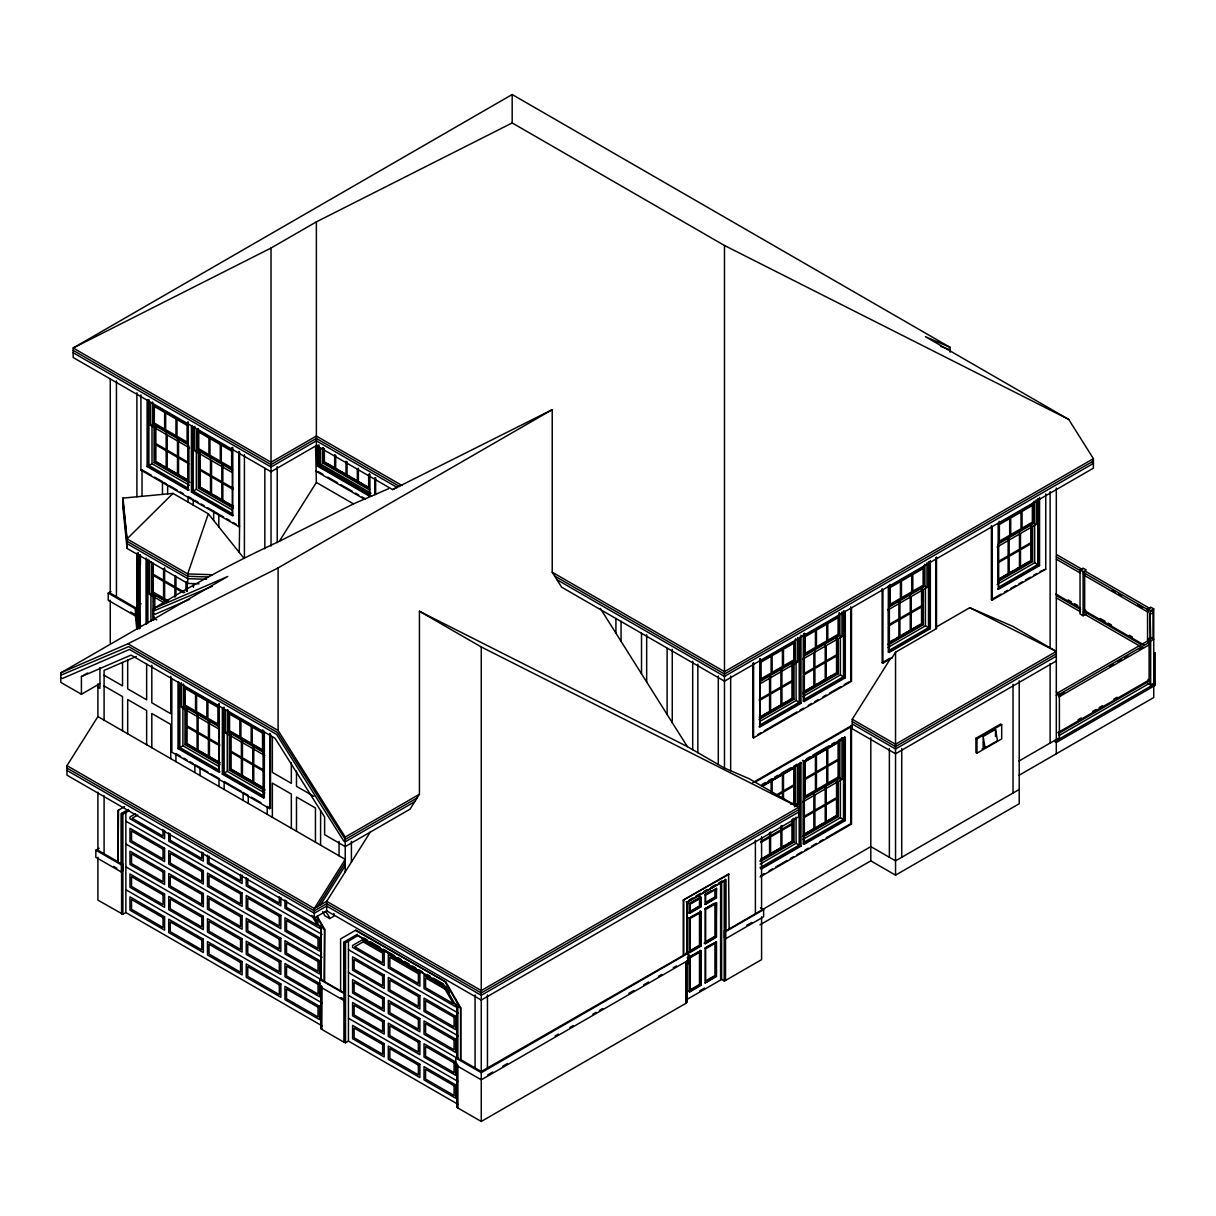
<?xml version="1.0" encoding="UTF-8"?>
<svg xmlns="http://www.w3.org/2000/svg" width="1216" height="1216" viewBox="0 0 1216 1216"><rect width="100%" height="100%" fill="white"/><g stroke="black" fill="none" stroke-linecap="round" stroke-linejoin="round"><path stroke-width="1.5" d="M187.72 583.422L127.072 548.416L122.938 507.619L122.938 498.104L172.976 493.392L208.331 513.806L187.72 573.906L187.72 583.422L199.014 583.802M99.955 683.559L81.411 694.275L81.411 676.582L131.024 655.09L274.998 738.203L324.626 816.985L324.626 834.693L345.238 846.579L410.005 809.187L419.429 794.23L419.429 611.268L687.374 746.624L724.478 768.056L749.208 778.757L798.669 807.318L798.669 816.833L481.262 1000.099L326.678 910.845L314.321 917.989L66.986 775.185L66.986 765.67L97.903 716.589L97.903 683.954M156.727 619.947L153.55 618.108L153.55 608.593C194.21 583.832 236.117 561.214 279.27 541.363L316.373 482.463L315.598 446.394M317.452 906.665L345.238 862.539M320.568 904.856L345.238 865.701M370.591 831.607L326.678 901.33L314.321 908.458L66.986 765.67M1056.309 660.957L895.538 753.768L852.264 728.779L852.264 719.264L890.127 659.133M882.147 588.681L882.147 662.735L882.922 663.191L891.906 657.993L895.538 652.217L936.502 628.566L936.502 557.05M687.162 957.904L689.183 956.81L689.396 957.965M172.976 493.392L127.072 538.886L127.072 548.416M950.167 347.396L512.179 94.529L73.173 347.989L73.173 357.504L271.031 471.747L316.373 445.573L392.631 489.592L552.231 409.655L552.231 572.219L561.64 587.176L724.478 681.188L1093.412 468.175L1093.412 458.66L1068.682 419.383L925.437 336.68L950.167 347.396L950.167 352.154M402.055 485.518L316.373 436.042L271.031 462.232L73.173 347.989L271.031 248.034L316.373 221.859L512.179 122.938L724.478 245.495L1068.682 419.383M150.465 402.618L150.465 425.342L152 424.445L152 463.722L189.529 485.382M152.517 402.01L152.517 424.156L154.067 423.259M140.919 394.911L140.919 470.106L141.694 469.665M147.106 466.549L147.881 466.093L189.103 489.896L188.328 490.337L147.106 466.549L147.106 400.277M148.914 399.638L148.914 465.5L152 463.722M154.067 425.63L154.067 462.521L155.618 461.639M196.84 429.446L196.84 449.738L198.375 448.841L198.375 428.549M191.429 425.874L191.429 492.13L192.189 491.674L233.411 515.478M193.222 427.105L193.222 491.082L196.323 489.303L232.21 510.021M198.375 451.227L198.375 488.118L199.926 487.221L211.067 493.65M196.84 449.738L231.876 469.969L232.651 469.513L197.6 449.282L197.6 429.005M317.148 465.941L317.923 465.5L370.485 495.839L369.71 496.295L317.148 465.941L317.148 445.664M318.957 464.907L320.492 464.01L371.002 493.164L369.451 494.061L318.957 464.907L318.957 444.919M322.559 447.944L322.559 462.825L324.11 461.928M136.77 628.87L135.462 616.01L108.209 600.263L108.209 593.134L110.96 591.538M109.242 600.856L110.261 600.263M140.919 470.106L238.822 526.634L239.598 526.194L239.598 452.139M151.468 561.777L151.468 593.134L166.577 600.962M81.411 694.275L60.8 682.374L60.8 672.858L227.742 576.46L153.55 608.593M371.26 496.295L372.02 495.839M279.27 541.363L353.476 503.88L388.512 488.71M392.631 489.592L397.267 486.917M81.411 676.582L87.598 673.01M60.8 672.858L127.938 643.781L278.099 567.918L552.231 409.655M183.434 684.03L183.434 706.177L184.984 705.28M178.022 682.298L178.022 748.57L178.798 748.114L220.02 771.917M179.831 683.544L179.831 747.521L182.917 745.742L218.819 766.46M184.984 707.651L184.984 744.542L186.534 743.66L189.711 745.499M183.434 706.177L218.47 726.393L219.245 725.952L184.209 705.721L184.209 685.429M225.69 710.22L225.69 732.944L227.24 732.047L227.24 771.324L264.769 792.984M227.742 709.627L227.742 731.758L229.292 730.862M124.564 806.618L117.998 810.403L117.998 862.357L122.634 864.135L122.634 871.279L121.342 872.024L95.836 857.295L95.836 850.166L99.104 848.282M128.349 809.476L121.083 813.671L121.083 864.135M129.078 810.738L122.892 814.31L122.892 914.265L97.903 900.144L97.903 857.295M135.66 813.671L129.975 816.954L129.975 818.794L164.601 838.782L164.601 830.452M137.758 814.994L132.118 818.246L163.05 836.106L163.05 829.601M950.167 349.782L940.834 346.514M222.346 707.894L222.346 774.151L223.106 773.695L264.328 797.498L264.328 731.242M224.139 707.241L224.139 773.102L227.24 771.324M229.292 733.248L229.292 770.138L230.842 769.242L261.106 786.706M227.742 731.758L262.793 751.99L263.568 751.534L228.517 731.302L228.517 711.026M117.998 862.357L118.514 810.114M95.836 850.166L121.342 864.88L122.634 864.135M222.346 774.151L263.568 797.954L264.328 797.498M171.836 678.802L171.836 752.126L269.739 808.655L270.514 808.214L270.514 734.16M122.892 914.265L125.856 912.562L322.088 1025.848M345.238 871.872L345.238 837.064L419.429 794.23M417.073 797.97L345.238 839.45L277.324 732.412L128.714 646.608L60.8 675.23M414.717 801.709L345.238 841.822L343.687 840.94L276.549 734.342L129.489 649.435L62.35 678.513L60.8 677.616M1093.412 458.66L724.478 671.658L552.231 572.219M760.806 661.094L771.111 655.15M772.13 654.558L782.435 648.599M783.469 648.006L793.774 642.063M805.114 635.512L815.419 629.569M816.453 628.976L826.758 623.018M827.792 622.425L838.098 616.482M890.127 586.431L900.433 580.488M901.466 579.88L911.772 573.937M912.806 573.344L923.111 567.386M999.37 523.366L1009.675 517.408M1010.709 516.815L1021.014 510.872M1022.048 510.279L1032.354 504.321M322.681 911.635A40.234 23.226 -60 0 1 324.626 915.602L329.779 918.582L333.898 916.195L333.898 913.414M760.441 907.82L763.633 909.659L763.633 916.803L725.754 938.661L724.478 937.916L724.478 930.772L726.013 930.772L726.013 879.609L686.858 902.226L686.858 953.39L481.262 1071.494L460.651 1059.592L460.651 1007.638L445.877 982.042L355.893 930.088L340.602 938.919L340.602 990.873L321.009 979.564L321.009 929.1L321.784 928.644L319.93 925.437M324.11 981.358L324.626 929.1L317.224 916.302M889.109 606.07L924.145 585.838L924.145 565.546M998.336 542.99L1033.387 522.774L1033.387 502.482M794.808 640.224L794.808 660.501L759.772 680.732L760.547 681.188L795.583 660.957L795.583 638.826M839.116 612.788L839.116 634.919L804.08 655.15L804.855 655.591L839.891 635.375L839.891 613.229M924.92 564.148L924.92 586.279L889.884 606.51L889.884 584.379M1034.147 501.083L1034.147 523.214L999.111 543.446L999.111 521.314M760.106 683.802L797.635 662.142L797.635 637.534M802.788 659.163L841.958 636.561L841.958 611.952M887.817 610.082L926.972 587.465L926.972 562.856M997.059 547.018L1036.214 524.4L1036.214 499.791M759.255 699.474L769.561 693.53L769.561 676.871M759.255 700.674L769.561 694.716L769.561 711.375L759.255 717.334M357.428 934.253L343.687 942.187L343.687 992.651L345.238 992.651L345.238 999.795L343.946 1000.54L319.732 986.556L319.732 979.412L321.784 979.123L321.009 979.564M763.815 714.993L767.007 713.154M770.199 711.314L786.114 702.118M789.306 700.279L792.482 698.44L794.033 699.322L794.033 662.446M803.35 692.162L817.684 683.894M820.876 682.054L832.033 675.61M889.975 642.154L893.152 640.315M896.344 638.476L899.521 636.637M902.713 634.798L918.642 625.602M997.622 580.002L1013.536 570.806M1016.728 568.966L1019.92 567.127M1023.097 565.303L1027.87 562.537M759.818 718.2L793.258 698.881L793.258 663.845M802.545 693.53L837.581 673.299L837.581 638.248M887.558 644.434L922.594 624.218L922.594 589.167M998.382 580.458L1031.837 561.138L1031.837 526.102M758.997 719.553L794.033 699.322M803.305 693.971L838.356 673.74L838.356 638.704M888.334 644.89L923.37 624.659L923.37 589.608M997.576 581.826L1032.612 561.594L1032.612 526.543M760.198 721.24L796.1 700.522L799.186 702.301L799.186 638.324M802.879 696.601L840.408 674.941L843.509 676.719L843.509 610.858M887.908 647.52L925.437 625.845L928.522 627.638L928.522 561.777M997.135 584.455L1034.664 562.78L1037.765 564.558L1037.765 498.697M799.186 702.301L760.03 724.918L760.03 659.042M843.509 676.719L804.338 699.322L804.338 633.46M928.522 627.638L889.367 650.241L889.367 586.264M1037.765 564.558L998.594 587.176L998.594 523.199M758.997 726.697L800.219 702.894L800.994 703.35L800.994 635.193M803.305 634.858L803.305 701.115L844.527 677.312L845.302 677.768L845.302 611.496M888.334 585.762L888.334 652.034L929.556 628.231L930.331 628.672L930.331 560.515M997.576 588.954L1038.798 565.166L1039.558 565.607L1039.558 497.45M800.994 703.35L759.772 727.138L759.772 658.996M803.305 701.115L804.08 701.556L845.302 677.768M888.334 652.034L889.109 652.475L930.331 628.672M1039.558 565.607L998.336 589.41L998.336 523.138M936.502 628.566L935.742 627.334L969.745 607.696L1013.034 626.438L1056.309 651.426L895.538 744.253L852.264 719.264M319.732 986.556L321.009 985.811M757.705 734.586L760.973 732.701M764.241 730.816L796.875 711.968M800.128 710.083L803.396 708.198M808.29 705.371L811.558 703.486M814.811 701.617L818.079 699.732M822.974 696.905L826.242 695.02M829.51 693.135L840.925 686.538M844.193 684.654L849.087 681.826M882.147 662.735L889.626 658.418M991.39 525.616L991.39 599.67L1001.133 594.046M1004.37 592.177L1007.623 590.292M1010.876 588.422L1015.74 585.61M1018.993 583.726L1022.246 581.856M1025.483 579.986L1030.362 577.174M1033.6 575.29L1036.853 573.42M1040.106 571.55L1045.745 569.179L1045.745 493.97M752.81 663.343L752.81 737.413L753.586 737.854L851.489 681.325L851.489 608M991.39 599.67L992.165 600.111L1045.745 569.179M319.732 979.412L343.946 993.396L345.238 992.651M1080.036 569.939L1083.122 568.146L1086.222 569.939L1083.122 571.718L1080.036 569.939L1080.036 613.958L1083.122 615.752L1086.222 613.958M340.966 997.637L345.238 999.795M1083.638 572.614L1148.071 609.809L1148.071 612.195L1083.638 574.986L1083.638 572.614L1085.706 571.429L1150.138 608.623M1083.638 574.986L1084.672 574.393L1084.672 610.69L1144.271 645.103M321.526 986.404L321.526 1029.253L321.784 986.267M752.81 782.633L850.714 726.104L851.489 726.545L851.489 824.129L760.106 876.888M755.212 782.131L851.489 726.545M762.174 784.366L765.335 782.542M768.512 780.702L771.674 778.878M774.85 777.039L778.027 775.215M781.189 773.376L790.704 767.889M793.881 766.065L797.042 764.226M806.482 758.784L809.658 756.945M812.82 755.121L828.674 745.97M831.85 744.131L835.027 742.307M838.189 740.468L842.946 737.732M761.353 785.734L800.994 762.842L800.994 846.138L761.353 869.03M761.657 785.855L799.186 764.18L799.186 845.105L760.03 867.707M843.509 738.598L804.338 761.201L804.338 842.126L843.509 819.523L843.509 738.598L841.958 737.702M762.128 786.174L795.583 766.855L795.583 803.746L794.808 803.305L794.808 766.414M804.855 798.395L804.855 761.505L839.891 741.274L839.891 778.164L804.855 798.395L804.08 797.954L839.116 777.723L839.116 740.833M762.28 786.387L771.111 781.295L771.111 792.391M1140.015 646.213L1083.638 613.67L1083.638 611.283L1085.706 610.098M355.376 930.392L445.877 982.042M321.526 1029.253L344.204 1042.34L345.496 1042.781L348.445 1041.078L458.113 1104.386M776.553 794.808L782.435 791.403L782.435 774.744L772.13 780.687L772.13 793.653M776.553 795.994L782.435 792.589L782.435 798.152M790.841 804.414L793.774 802.712L793.774 786.053L783.469 791.996L783.469 799.398M1056.309 653.813L895.538 746.624L852.264 721.635M794.382 806.831L797.635 804.946L797.635 765.183M802.788 801.967L841.958 779.35L841.958 739.602M1056.309 656.199L895.538 749.01L852.264 724.022M798.669 809.704L481.262 992.955L326.678 903.701L314.321 910.845L66.986 768.056M457.824 1007.182L457.824 1057.662L457.049 1058.102L457.049 1007.638L457.824 1007.182L455.97 1003.975M1147.554 641.942L1147.554 608.927L1150.655 607.134L1153.741 608.927L1153.741 683.24L1150.655 685.018L1147.554 683.24M798.669 812.075L481.262 995.326L326.678 906.087L314.321 913.231L66.986 770.427M460.651 1059.592L460.651 1007.638M1147.554 608.927L1150.655 610.706L1153.741 608.927M1150.093 639.494L1150.093 611.572L1153.011 610.523L1153.011 638.674M1151.552 613.746L1153.011 612.91M760.73 841.426L769.561 836.319L769.561 832.626M760.73 842.612L769.561 837.52L769.561 854.179L760.73 859.271M683.255 954.879L683.255 900.144L728.597 873.954L729.114 928.994L726.013 930.772M683.255 900.144L729.114 874.258M689.35 899.886L692.618 898.001M695.871 896.116L700.766 893.289M704.034 891.404L707.302 889.519M710.554 887.65L715.449 884.822M718.717 882.938L721.985 881.053M760.638 859.621L784.533 845.834M787.71 843.995L790.902 842.156M804.946 834.039L814.507 828.522M819.28 825.77L822.472 823.931M825.649 822.092L828.841 820.253M832.033 818.414L836.806 815.647L838.356 816.544L838.356 781.493M759.818 860.989L793.258 841.685L793.258 819.554M802.545 836.319L837.581 816.103L837.581 781.052M760.593 861.43L794.033 842.126L794.033 818.155M803.305 836.775L838.356 816.544M706.253 893.699L711.117 890.887M975.931 738.294L1000.662 724.022L1001.695 724.614L1001.695 738.902L976.965 753.175L975.931 752.582L975.931 738.294L976.965 738.902L1001.695 724.614M688.666 903.26L689.7 903.853L701.024 897.317L701.024 906.832L689.7 913.368L688.666 912.775L699.99 906.239L701.024 906.832M704.642 894.626L716.482 888.379L716.482 897.91L705.143 904.446L715.966 897.606L716.482 888.379M760.198 864.044L796.1 843.311L799.186 845.105M802.879 839.405L840.408 817.73L843.509 819.523M1056.826 693.378L1148.071 640.695L1150.138 641.896L1150.138 644.267L1058.893 696.95L1058.893 694.564L1150.138 641.896M983.136 736.516L995.509 729.372L997.47 740.711L985.112 747.855L983.136 747.232L983.136 736.516L985.112 747.855M1056.309 695.461L1059.394 693.682L1059.394 737.702L1019.023 761.018M1150.655 640.999L1153.741 639.206L1150.655 637.427L1147.554 639.206L1150.655 640.999L1150.655 685.018M1059.486 695.415L1064.38 692.588M1109.995 666.246L1113.263 664.377M1118.142 661.55L1121.41 659.665M1124.663 657.78L1127.916 655.91M1139.331 649.314L1142.584 647.444M760.578 868.574L800.219 845.698L800.994 846.138M803.305 843.919L844.527 820.116L845.302 820.557L845.302 737.261L804.08 761.064L804.08 844.36L803.305 843.919L803.305 760.608M804.08 844.36L845.302 820.557M705.736 902.926L715.449 897.317L716.482 897.91M760.973 875.49L764.241 873.605M769.135 870.778L772.388 868.908M775.656 867.023L787.086 860.426M790.339 858.542L793.607 856.657M796.875 854.772L801.77 851.945M805.022 850.06L808.29 848.175M811.558 846.29L816.453 843.463M819.721 841.578L822.974 839.694M826.242 837.809L850.714 823.688L851.489 824.129M690.794 916.91L701.024 911.59L701.024 946.094L689.7 952.645L688.666 952.052M714.354 903.306L704.642 908.914L716.482 902.667L716.482 937.171L705.143 943.722L715.966 936.882L716.482 902.667M982.118 749.01L985.203 747.232M688.666 917.533L689.7 918.141L701.024 911.59M686.858 953.39L686.082 952.949L688.15 953.238L688.15 960.382L481.262 1079.823L455.757 1065.094L455.757 1057.95L457.824 1057.662M455.757 1065.094L457.049 1064.35M1078.014 719.826L1081.267 717.942M1092.667 711.36L1095.935 709.475M1099.188 707.59L1102.456 705.721M1113.856 699.124L1117.109 697.254M1057.859 732.655L1149.105 679.972L1149.105 643.674L1150.138 644.267M1150.138 680.565L1058.893 733.248L1058.893 735.619L1150.138 682.936L1150.138 680.565L1148.071 679.379M690.278 951.11L699.99 945.501L701.024 946.094M704.125 943.13L715.449 936.578L716.482 937.171M455.757 1057.95L481.262 1072.679L688.15 953.238M724.478 930.772L725.754 931.517L763.633 909.659M1155.2 652.597L1155.2 685.368L1056.309 742.474L1055.275 741.866L1055.275 740.088L1056.309 740.681L1155.2 683.59M1055.275 741.866L1056.309 741.274M1066.052 735.65L1069.305 733.78M1072.542 731.895L1075.795 730.026M1129.39 699.094L1132.628 697.209M1150.488 686.903L1153.741 685.018L1153.741 697.528L1018.886 775.382M690.794 956.171L698.896 951.505M706.253 947.249L716.482 941.929L716.482 976.448L705.143 982.984L715.966 976.144L715.966 941.64M701.024 985.37L699.99 984.778L688.666 991.314L689.7 991.922L701.024 985.37L701.024 950.866L689.183 957.114M704.642 948.176L716.482 941.929M487.829 1074.838L492.754 1071.995M502.588 1066.326L507.513 1063.483M555.089 1036.002L558.372 1034.117M569.863 1027.49L573.146 1025.59M592.83 1014.22L596.114 1012.32M599.397 1010.435L602.665 1008.535M628.915 993.381L633.84 990.538M643.69 984.854L648.614 982.011M658.449 976.326L661.732 974.442M673.223 967.814L676.506 965.914M746.822 925.315L751.731 922.473M686.082 964.835L689.183 963.057M759.985 924.844L870.808 860.867L895.538 875.155L1019.206 803.746L1019.206 680.717M457.566 1107.791L457.566 1064.942L457.566 1107.791L481.262 1121.471L686.341 1003.063L686.341 962.099M1019.206 789.473L895.538 860.867L870.808 846.594L729.114 928.994M707.362 980.522L715.449 975.855L716.482 976.448M699.641 990.934L704.474 988.137M686.158 999.902L721.635 979.427L724.219 980.902L725.511 980.461L761.581 959.637L761.581 916.803M686.082 961.947L686.082 1002.926L687.116 1002.334L687.116 960.838M212.374 586.279L153.55 610.979M189.696 599.275L155.101 614.247L153.55 613.35M136.298 656.458L104.09 670.411L104.09 720.161M138.244 553.037L138.244 603.85L141.147 603.759M137.058 553.128L137.058 604.246L138.153 604.2L140.25 624.811M212.207 574.727L187.72 573.906L127.072 538.886L122.938 498.104M208.438 576.977L187.72 576.278L127.072 541.272L122.938 500.475M206.553 579.302L187.72 578.664L127.072 543.643L122.938 502.862M969.745 607.696L1056.309 651.426M419.429 611.268L481.262 646.973L798.669 807.318L481.262 990.569L326.678 901.33L326.678 910.845M1092.637 460.59L1093.412 461.031L724.478 674.044L554.587 575.958M1091.862 462.521L1093.412 463.418L724.478 676.415L556.943 579.698M1032.612 522.318L1034.147 523.214M1034.664 523.518L1036.214 524.4M1056.841 554.754L1082.605 569.635M1056.385 556.882L1080.553 570.821M1112.062 590.201L1115.285 592.07M1118.507 593.925L1121.714 595.794M1137.826 605.082L1142.66 607.878M1056.385 559.254L1080.553 573.207M1150.093 613.958L1150.655 639.677M1031.062 560.698L1032.612 561.594M1068.119 599.944L1071.342 601.798M1074.564 603.668L1077.786 605.522M1100.206 618.473L1105.04 621.254M1108.262 623.124L1111.47 624.978M1129.193 635.208L1132.415 637.062M1055.807 594.031L1079.975 607.985M1056.385 595.551L1080.553 609.505M1083.638 611.283L1141.626 644.769M1056.385 597.938L1080.553 611.876M923.37 585.382L924.92 586.279M925.437 586.583L926.972 587.465M1056.309 691.889L1059.394 693.682M921.819 623.762L923.37 624.659M891.13 657.552L891.906 657.993M838.356 634.478L839.891 635.375M841.958 636.561L840.408 635.664L840.408 674.941M836.806 672.858L838.356 673.74M851.489 681.325L850.714 680.884L850.714 606.83M794.033 660.06L795.583 660.957M399.699 486.537L316.373 438.429L271.031 464.603L73.173 350.375M397.343 487.555L316.373 440.815L271.031 466.99L73.173 352.746M327.302 463.782L336.893 469.315M340.1 471.17L349.691 476.702M352.883 478.542L356.09 480.396M359.282 482.235L362.49 484.09M365.682 485.929L368.874 487.783M369.71 489.151L323.334 462.384L323.334 447.503M322.559 462.825L368.934 489.592L368.934 474.726M317.999 471.504L322.894 474.316M327.788 477.143L337.562 482.782M340.814 484.667L352.214 491.249M355.482 493.134L358.735 495.018M361.988 496.903L365.256 498.773L364.481 499.229L315.598 471.002M838.356 777.267L839.891 778.164M841.958 779.35L840.408 778.468L840.408 817.73M802.788 760.319L804.855 761.505M316.373 482.463L353.476 503.88M800.994 762.842L800.219 762.402L800.219 845.698M154.326 405.262L164.631 411.206M165.665 411.798L175.97 417.757M176.989 418.35L187.294 424.293M198.634 430.844L208.939 436.787M209.973 437.38L220.278 443.338M221.312 443.931L231.618 449.874M188.328 443.931L153.292 423.7L153.292 403.408M152.517 424.156L187.553 444.372L187.553 422.241M150.465 425.342L189.62 447.944M232.302 472.583L194.773 450.923L194.773 426.314M796.1 804.05L797.635 804.946M233.153 488.254L222.847 482.311L222.847 465.652M233.153 489.455L222.847 483.497L222.847 500.156L233.153 506.114M157.198 462.551L160.39 464.39M163.567 466.23L179.497 475.426M182.689 477.265L185.866 479.104M214.259 495.49L217.436 497.329M220.628 499.168L223.82 501.007M226.997 502.846L233.366 506.525M189.878 482.311L154.842 462.08L154.842 427.029M232.59 506.981L199.15 487.662L199.15 452.626M154.067 462.521L189.103 482.752M198.375 488.118L233.411 508.334M148.914 465.5L188.07 488.118L188.07 422.241M193.222 491.082L232.393 513.699L232.393 447.838M191.429 492.13L232.651 515.918L232.651 447.382M794.033 842.126L792.482 841.229L792.482 819.098M151.468 475.304L142.044 469.862L142.044 496.31M154.614 477.128L162.488 481.658L162.488 494.38M163.765 482.402L166.349 483.892M169.206 485.549L177.065 490.094M180.211 491.902L183.358 493.711M191.93 498.666L188.07 496.447L188.07 502.117M194.803 500.323L197.95 502.132M201.081 503.956L204.227 505.765M207.374 507.589L218.819 514.186L218.819 526.908M220.385 515.098L223.531 516.906M226.678 518.73L229.824 520.539M232.97 522.363L236.117 524.172M239.598 526.194L239.263 552.429M184.771 592.435L175.94 587.343L175.94 576.232M183.312 592.77L175.94 588.529L175.94 595.931M701.024 897.317L699.99 896.709L699.99 906.239M169.024 601.19L164.616 598.637L164.616 581.978L174.922 587.936L174.922 597.193M151.468 593.134L167.398 602.33M686.082 901.77L686.858 902.226M164.099 602.802L149.401 594.32L149.401 560.257M138.943 628.718L136.891 608.502L110.261 593.134L110.261 379.286M108.209 593.134L135.462 608.866L137.514 629.082M130.629 612.028L135.326 614.734M701.024 950.866L699.99 950.258L699.99 984.778M127.938 643.781L278.099 730.482L345.238 837.064M185.242 687.283L195.548 693.226M196.582 693.819L206.887 699.778M207.906 700.37L218.211 706.314M229.55 712.865L239.856 718.808M240.89 719.416L251.195 725.359M252.229 725.952L262.534 731.91M218.91 729.022L181.382 707.362L181.382 682.754M225.69 732.944L264.845 755.562M104.09 675.23L122.527 685.885L122.527 662.416M313.865 796.343L296.491 786.311L296.491 771.111M219.762 744.694L209.456 738.75L209.456 722.091M219.762 745.879L209.456 739.936L209.456 756.595L219.762 762.538M104.09 685.946L122.527 696.586L122.527 730.801M97.903 687.131L99.955 688.317L99.955 667.63M192.903 747.338L196.08 749.178M200.868 751.929L219.974 762.964M219.199 763.405L185.759 744.101L185.759 709.05M265.103 789.914L230.067 769.682L230.067 734.646M184.984 744.542L220.02 764.773M229.292 770.138L264.328 790.354M179.831 747.521L218.986 770.138L218.986 704.262M224.139 773.102L263.31 795.72L263.31 731.728M178.022 748.57L219.245 772.358L219.245 703.821M180.652 756.322L175.91 753.586L175.91 761.626M183.814 758.146L186.975 759.985M190.137 761.809L193.298 763.633M196.156 765.29L207.921 772.069M211.082 773.893L218.986 778.468L218.986 786.494M241.528 791.479L224.139 781.432L224.139 789.473M251.423 797.179L260.893 802.651M268.326 806.938L270.514 808.214M97.903 716.589L345.238 859.378L314.321 908.458L314.321 917.989M363.903 937.992L367.141 939.862M370.378 941.731L380.091 947.34M383.329 949.21L394.668 955.746M397.906 957.615L401.143 959.485M404.381 961.354L409.23 964.166M412.467 966.036L415.705 967.89M418.942 969.76L422.18 971.63M427.044 974.442L430.282 976.311M433.519 978.181L443.232 983.79M356.653 934.694L444.083 985.173L457.049 1007.638M444.418 985.659L357.854 935.682L345.496 942.826L345.496 1042.781M445.679 987.726L424.019 975.232L424.019 988.562L455.635 1006.802L455.635 1004.963M125.856 821.165L322.088 934.466M348.445 949.681L458.113 1013.004M125.856 844.01L322.088 957.311M348.445 972.526L458.113 1035.85M118.514 862.053L97.903 850.166L97.903 792.194M125.856 866.856L320.446 979.214M340.602 990.873L343.687 992.651M348.445 995.372L460.134 1059.896M113.696 866.415L116.858 868.239M125.856 889.717L322.088 1003.002M348.445 1018.233L458.113 1081.541M321.784 1029.101L320.75 1028.508L320.75 987.012M457.824 1107.639L456.79 1107.046L456.79 1063.666M208.331 513.806L243.686 557.962M600.354 608.456L687.374 746.624M445.36 982.33L460.134 1007.942M445.77 986.328L449.479 992.742M316.707 916.606L324.11 929.404M316.221 919.022L318.075 922.23M313.606 916.256L321.009 929.1M311.828 915.481L317.452 925.239L286.52 907.379L286.52 900.874M138.244 603.85L140.539 626.529M137.058 604.246L139.536 628.596L139.536 554.77M136.891 615.63L137.454 621.148M1150.655 610.706L1150.655 611.891M1083.122 571.718L1083.122 615.752M1056.309 488.072L1056.309 739.495M1056.309 740.681L1056.309 753.768M1050.122 491.629L1050.122 648.569M1050.122 663.678L1050.122 743.067M1038.798 498.894L1038.798 565.166M1034.664 525.388L1034.664 562.78M1030.803 526.042L1030.803 542.701L1020.498 548.644L1020.498 533.839M1019.464 532.578L1019.464 549.252L1009.158 555.195L1009.158 538.536M1013.034 684.289L1013.034 793.045M1008.125 539.129L1008.125 555.788L997.819 561.746L997.819 545.072M995.509 729.372L995.509 736.516M992.165 526.786L992.165 600.111M976.965 738.902L976.965 753.175M935.742 557.627L935.742 627.334M929.556 561.974L929.556 628.231M925.437 588.453L925.437 625.845M921.561 589.106L921.561 605.766L911.255 611.724L911.255 596.904M910.237 595.658L910.237 612.317L899.931 618.26L899.931 601.601M901.725 748.539L901.725 857.295M898.898 602.194L898.898 618.853L888.592 624.811L888.592 608.152M895.538 652.217L895.538 875.155M889.367 748.539L889.367 857.295M889.109 586.218L889.109 652.475M882.922 589.851L882.922 663.191M870.808 737.838L870.808 860.867M850.714 726.104L850.714 823.688M844.527 611.055L844.527 677.312M844.527 736.82L844.527 820.116M836.547 638.187L836.547 654.846L826.242 660.805L826.242 646M836.547 780.991L836.547 797.65L826.242 803.609L826.242 786.934M825.208 644.738L825.208 661.398L814.902 667.341L814.902 650.682M825.208 787.542L825.208 804.202L814.902 810.145L814.902 795.34M813.869 653.129L813.869 667.949L803.563 673.892L803.563 657.233M813.869 794.078L813.869 810.738L803.563 816.696L803.563 800.037M804.855 633.46L804.855 655.591M804.08 633.399L804.08 701.556M800.219 636.637L800.219 702.894M796.1 661.246L796.1 700.522M796.1 817.137L796.1 843.311M792.482 665.243L792.482 698.44M792.239 663.784L792.239 680.443L781.934 686.386L781.934 669.727M792.239 819.538L792.239 823.232L781.934 829.19L781.934 825.482M780.9 670.32L780.9 686.979L770.594 692.938L770.594 676.278M780.9 826.074L780.9 829.783L770.594 835.726L770.594 832.033M761.581 836.73L761.581 909.659M760.547 659.042L760.547 681.188M755.394 840.302L755.394 913.231M753.586 662.644L753.586 737.854M730.664 676.096L730.664 770.731M725.754 931.517L725.754 938.661M725.511 937.627L725.511 980.461M725.253 879.168L725.253 930.331M725.253 937.475L725.253 980.309M724.478 245.495L724.478 768.056M724.219 980.902L724.219 880.946L687.116 902.363L687.116 953.283M721.635 881.342L721.635 979.427M720.602 882.634L720.602 978.819M718.291 676.005L718.291 764.484M705.143 894.93L705.143 904.446M705.143 909.203L705.143 943.722M705.143 948.48L705.143 982.984M700.507 911.286L700.507 945.805L689.183 952.341L689.183 917.837M700.507 950.562L700.507 985.066L689.183 991.618L689.183 954.727M699.99 910.997L699.99 945.501M697.847 664.21L697.847 752.674M692.694 661.23L692.694 749.71M689.7 903.853L689.7 913.368M689.7 918.141L689.7 952.645M689.7 959.226L689.7 991.922M683.772 900.433L683.772 955.168M672.266 649.405L672.266 722.638M667.113 648.386L667.113 714.446M646.669 634.722L646.669 681.994M641.516 633.232L641.516 673.816M621.072 621.27L621.072 641.364M615.919 618.442L615.919 633.186M512.179 94.529L512.179 122.938M487.449 994.992L487.449 1067.922M481.262 646.973L481.262 1071.494M481.262 1072.679L481.262 1121.471M475.076 994.992L475.076 1067.922M456.79 1007.091L456.79 1058.011M375.638 477.782L375.638 494.289M374.862 477.706L374.862 494.73M369.71 474.164L369.71 496.295M369.451 474.073L369.451 494.061M368.676 474.27L368.676 487.373L358.37 481.414L358.37 468.327M357.337 469.604L357.337 480.822L347.031 474.878L347.031 461.776M351.409 841.396L351.409 862.053M348.445 941.123L348.445 1041.078M345.998 461.183L345.998 474.27L335.692 468.327L335.692 455.24M344.462 941.746L344.462 992.21M344.462 999.354L344.462 1042.188M344.204 999.506L344.204 1042.34M343.946 993.396L343.946 1000.54M339.051 841.411L339.051 855.806M334.674 454.647L334.674 467.734L324.368 461.776L324.368 448.689M324.626 929.1L324.626 981.054M320.75 928.553L320.75 979.473M320.492 447.67L320.492 464.01M320.598 810.95L320.598 845.166M319.595 926.425L319.595 928.264L284.97 908.276L284.97 899.946M317.923 445.208L317.923 465.5M316.373 221.859L316.373 445.573M315.446 842.186L315.446 807.971L296.491 797.027L296.491 831.242M291.338 762.721L291.338 783.347L272.369 772.388L272.369 736.866M291.338 828.263L291.338 794.048L272.369 783.104L272.369 817.319M280.85 897.56L280.85 905.89L246.225 885.902L246.225 877.572M279.3 896.709L279.3 903.214L247.76 885.005L247.76 878.499M278.099 567.918L278.099 730.482M277.218 466.686L277.218 542.549M271.031 248.034L271.031 546.121M269.739 733.446L269.739 808.655M267.216 806.314L267.216 814.34M264.845 468.358L264.845 548.796M264.07 753.616L264.07 770.275L253.764 764.332L253.764 747.673M263.568 731.682L263.568 797.954M262.793 729.843L262.793 751.99M252.746 747.08L252.746 763.739L242.44 757.781L242.44 741.122M248.262 803.396L248.262 795.355L243.109 792.391L243.109 800.417M244.416 454.693L244.416 557.642M242.106 875.186L242.106 883.515L207.48 863.527L207.48 855.198M241.406 740.529L241.406 757.188L231.101 751.245L231.101 734.586M240.555 874.334L240.555 880.84L209.015 862.646L209.015 856.14M238.822 451.425L238.822 526.634M231.876 447.822L231.876 469.969M223.106 707.438L223.106 773.695M221.829 465.059L221.829 481.718L211.523 475.76L211.523 460.955M218.47 704.262L218.47 726.393M213.666 511.222L213.666 520.478M210.49 458.508L210.49 475.167L200.184 469.224L200.184 452.565M208.422 721.498L208.422 738.158L198.117 732.199L198.117 715.54M203.346 852.826L203.346 861.156L168.72 841.153L168.72 832.823M201.81 851.975L201.81 858.481L170.27 840.271L170.27 833.766M199.926 452.17L199.926 487.221M200.032 767.509L200.032 775.55M197.083 714.947L197.083 731.606L186.778 725.663L186.778 709.004M196.323 450.026L196.323 489.303M194.879 764.545L194.879 772.57M193.466 583.604L193.466 587.389M193.222 499.411L193.222 505.081M192.189 425.418L192.189 491.674M188.845 446.014L188.845 462.673L178.539 456.73L178.539 440.07M188.328 422.195L188.328 490.337M187.279 581.704L187.279 591.174M187.021 581.826L187.021 591.234M186.504 582.008L186.504 591.234M186.534 710.448L186.534 743.66M186.246 582.175L186.246 589.578M182.917 706.466L182.917 745.742M178.798 681.857L178.798 748.114M177.506 439.478L177.506 456.137L167.2 450.178L167.2 435.374M174.922 575.639L174.922 586.735L164.616 580.792L164.616 567.826M170.757 676.324L170.757 713.731L151.802 702.772L151.802 665.274M170.757 758.647L170.757 724.432L151.802 713.488L151.802 747.703M167.641 484.637L167.641 493.894M166.166 432.926L166.166 449.586L155.861 443.642L155.861 426.968M163.582 569.088L163.582 580.199L153.277 574.241L153.277 563.145M154.812 595.962L154.812 608.927M153.794 596.022L153.794 608.927M153.794 616.314L153.794 620.008M153.018 594.624L153.018 620.449M152.243 563.175L152.243 592.694M150.951 593.438L150.951 621.482M147.881 399.836L147.881 466.093M147.866 559.223L147.866 623.2M146.832 559.36L146.832 623.732M146.65 664.058L146.65 699.808L127.68 688.864L127.68 660.182M146.65 744.724L146.65 710.509L127.68 699.565L127.68 733.78M146.057 557.916L146.057 624.173M140.418 555.043L140.418 564.513M139.87 554.557L139.87 628.444M138.153 553.082L138.153 604.2M136.891 392.768L136.891 496.782M136.891 553.569L136.891 608.502M135.462 608.866L135.462 616.01M125.856 812.607L125.856 912.562M121.858 813.215L121.858 863.694M121.858 870.838L121.858 913.672M121.6 870.99L121.6 913.824M121.342 864.88L121.342 872.024M116.447 380.973L116.447 596.691M110.261 602.133L110.261 643.112M104.09 795.766L104.09 853.723M325.174 911.483A40.234 23.226 -60 0 1 329.779 918.582M688.408 958.618L688.788 960.67L690.414 957.524L688.408 958.618M771.111 656.336L760.806 662.294L760.806 678.954L771.111 672.995L771.111 656.336M782.435 649.8L772.13 655.743L772.13 672.402L782.435 666.459L782.435 649.8M793.774 643.249L783.469 649.207L783.469 665.866L793.774 659.908L793.774 643.249M815.419 630.754L805.114 636.713L805.114 653.372L815.419 647.414L815.419 630.754M826.758 624.218L816.453 630.162L816.453 646.821L826.758 640.878L826.758 624.218M838.098 617.667L827.792 623.61L827.792 640.27L838.098 634.326L838.098 617.667M900.433 581.674L890.127 587.617L890.127 604.276L900.433 598.333L900.433 581.674M911.772 575.122L901.466 581.081L901.466 597.74L911.772 591.782L911.772 575.122M923.111 568.586L912.806 574.53L912.806 591.189L923.111 585.246L923.111 568.586M1009.675 518.609L999.37 524.552L999.37 541.211L1009.675 535.268L1009.675 518.609M1021.014 512.058L1010.709 518.001L1010.709 534.66L1021.014 528.717L1021.014 512.058M1032.354 505.506L1022.048 511.465L1022.048 528.124L1032.354 522.166L1032.354 505.506M780.9 688.18L770.594 694.123L770.594 710.782L780.9 704.839L780.9 688.18M792.239 681.629L781.934 687.572L781.934 704.231L792.239 698.288L792.239 681.629M813.869 669.134L803.563 675.078L803.563 691.737L813.869 685.794L813.869 669.134M825.208 662.583L814.902 668.542L814.902 685.201L825.208 679.242L825.208 662.583M836.547 656.047L826.242 661.99L826.242 678.65L836.547 672.706L836.547 656.047M898.898 620.054L888.592 625.997L888.592 642.656L898.898 636.713L898.898 620.054M910.237 613.502L899.931 619.446L899.931 636.105L910.237 630.162L910.237 613.502M921.561 606.951L911.255 612.91L911.255 629.569L921.561 623.61L921.561 606.951M1008.125 556.974L997.819 562.932L997.819 579.591L1008.125 573.633L1008.125 556.974M1019.464 550.438L1009.158 556.381L1009.158 573.04L1019.464 567.097L1019.464 550.438M1030.803 543.886L1020.498 549.845L1020.498 566.504L1030.803 560.546L1030.803 543.886M362.52 939.725L352.579 945.47L352.579 947.31L384.18 965.55L384.18 952.219L362.52 939.725M363.174 941.883L354.722 946.762L382.63 962.874L382.63 953.116L363.174 941.883M793.774 768.193L783.469 774.151L783.469 790.81L793.774 784.852L793.774 768.193M815.419 755.698L805.114 761.657L805.114 778.316L815.419 772.358L815.419 755.698M826.758 749.162L816.453 755.106L816.453 771.765L826.758 765.822L826.758 749.162M838.098 742.611L827.792 748.57L827.792 765.229L838.098 759.27L838.098 742.611M815.419 773.558L805.114 779.502L805.114 796.161L815.419 790.218L815.419 773.558M826.758 767.007L816.453 772.966L816.453 789.625L826.758 783.666L826.758 767.007M838.098 760.471L827.792 766.414L827.792 783.074L838.098 777.13L838.098 760.471M780.9 830.969L770.594 836.927L770.594 853.586L780.9 847.628L780.9 830.969M792.239 824.433L781.934 830.376L781.934 847.035L792.239 841.092L792.239 824.433M813.869 811.938L803.563 817.882L803.563 834.541L813.869 828.598L813.869 811.938M825.208 805.387L814.902 811.33L814.902 827.99L825.208 822.046L825.208 805.387M836.547 798.836L826.242 804.794L826.242 821.454L836.547 815.495L836.547 798.836M700.507 897.013L689.183 903.564L689.183 913.079L700.507 906.528L700.507 897.013M699.489 898.791L690.202 904.157L690.202 911.286L699.489 905.935L699.489 898.791M714.947 889.869L705.66 895.234L705.66 902.363L714.947 897.013L714.947 889.869M699.489 913.079L690.202 918.43L690.202 950.562L699.489 945.212L699.489 913.079M714.947 904.157L705.66 909.507L705.66 941.64L714.947 936.29L714.947 904.157M699.489 952.341L690.202 957.706L690.202 989.839L699.489 984.474L699.489 952.341M714.947 943.418L705.66 948.784L705.66 980.902L714.947 975.551L714.947 943.418M687.891 960.23L687.374 962.905L687.891 960.23M164.631 412.391L154.326 406.448L154.326 423.107L164.631 429.05L164.631 412.391M175.97 418.942L165.665 412.999L165.665 429.658L175.97 435.602L175.97 418.942M187.294 425.494L176.989 419.535L176.989 436.194L187.294 442.153L187.294 425.494M208.939 437.988L198.634 432.03L198.634 448.689L208.939 454.647L208.939 437.988M220.278 444.524L209.973 438.581L209.973 455.24L220.278 461.183L220.278 444.524M231.618 451.075L221.312 445.117L221.312 461.776L231.618 467.734L231.618 451.075M166.166 450.771L155.861 444.828L155.861 461.487L166.166 467.43L166.166 450.771M177.506 457.322L167.2 451.364L167.2 468.023L177.506 473.982L177.506 457.322M188.845 463.858L178.539 457.915L178.539 474.574L188.845 480.518L188.845 463.858M210.49 476.353L200.184 470.41L200.184 487.069L210.49 493.012L210.49 476.353M221.829 482.904L211.523 476.961L211.523 493.62L221.829 499.563L221.829 482.904M163.582 581.385L153.277 575.442L153.277 592.101L163.582 598.044L163.582 581.385M195.548 694.412L185.242 688.469L185.242 705.128L195.548 711.086L195.548 694.412M206.887 700.963L196.582 695.02L196.582 711.679L206.887 717.622L206.887 700.963M218.211 707.514L207.906 701.556L207.906 718.215L218.211 724.174L218.211 707.514M239.856 720.009L229.55 714.05L229.55 730.71L239.856 736.668L239.856 720.009M251.195 726.545L240.89 720.602L240.89 737.261L251.195 743.204L251.195 726.545M262.534 733.096L252.229 727.138L252.229 743.797L262.534 749.755L262.534 733.096M197.083 732.792L186.778 726.849L186.778 743.508L197.083 749.451L197.083 732.792M208.422 739.343L198.117 733.385L198.117 750.044L208.422 756.002L208.422 739.343M241.406 758.374L231.101 752.43L231.101 769.09L241.406 775.033L241.406 758.374M252.746 764.925L242.44 758.982L242.44 775.641L252.746 781.584L252.746 764.925M264.07 771.476L253.764 765.518L253.764 782.177L264.07 788.135L264.07 771.476M419.9 972.846L388.299 954.606L388.299 967.936L419.9 986.176L419.9 972.846M418.365 973.742L389.85 957.281L389.85 967.039L418.365 983.501L418.365 973.742M445.041 989.14L425.57 977.907L425.57 987.666L453.492 1003.778L445.041 989.14M164.601 848.297L129.975 828.309L129.975 841.639L164.601 861.627L164.601 848.297M203.346 870.671L168.72 850.683L168.72 864.014L203.346 884.002L203.346 870.671M242.106 893.046L207.48 873.058L207.48 886.373L242.106 906.376L242.106 893.046M280.85 915.42L246.225 895.417L246.225 908.747L280.85 928.735L280.85 915.42M319.595 937.779L284.97 917.791L284.97 931.122L319.595 951.11L319.595 937.779M384.18 975.065L352.579 956.825L352.579 970.155L384.18 988.395L384.18 975.065M419.9 995.691L388.299 977.451L388.299 990.782L419.9 1009.022L419.9 995.691M455.635 1016.318L424.019 998.078L424.019 1011.408L455.635 1029.648L455.635 1016.318M163.05 849.194L131.526 830.984L131.526 840.742L163.05 858.952L163.05 849.194M201.81 871.568L170.27 853.358L170.27 863.117L201.81 881.326L201.81 871.568M240.555 893.927L209.015 875.733L209.015 885.491L240.555 903.686L240.555 893.927M279.3 916.302L247.76 898.092L247.76 907.85L279.3 926.06L279.3 916.302M318.045 938.676L286.52 920.466L286.52 930.225L318.045 948.434L318.045 938.676M382.63 975.962L354.114 959.5L354.114 969.258L382.63 985.72L382.63 975.962M418.365 996.588L389.85 980.126L389.85 989.885L418.365 1006.346L418.365 996.588M454.085 1017.214L425.57 1000.753L425.57 1010.511L454.085 1026.973L454.085 1017.214M164.601 871.142L129.975 851.154L129.975 864.485L164.601 884.473L164.601 871.142M203.346 893.517L168.72 873.529L168.72 886.859L203.346 906.847L203.346 893.517M242.106 915.891L207.48 895.903L207.48 909.218L242.106 929.222L242.106 915.891M280.85 938.266L246.225 918.262L246.225 931.593L280.85 951.596L280.85 938.266M319.595 960.625L284.97 940.637L284.97 953.967L319.595 973.955L319.595 960.625M384.18 997.91L352.579 979.67L352.579 993.001L384.18 1011.241L384.18 997.91M419.9 1018.537L388.299 1000.297L388.299 1013.627L419.9 1031.867L419.9 1018.537M455.635 1039.163L424.019 1020.923L424.019 1034.254L455.635 1052.494L455.635 1039.163M163.05 872.039L131.526 853.83L131.526 863.588L163.05 881.798L163.05 872.039M201.81 894.414L170.27 876.204L170.27 885.962L201.81 904.172L201.81 894.414M240.555 916.788L209.015 898.578L209.015 908.337L240.555 926.546L240.555 916.788M279.3 939.147L247.76 920.953L247.76 930.711L279.3 948.906L279.3 939.147M318.045 961.522L286.52 943.312L286.52 953.07L318.045 971.28L318.045 961.522M382.63 998.807L354.114 982.346L354.114 992.104L382.63 1008.566L382.63 998.807M418.365 1019.434L389.85 1002.972L389.85 1012.73L418.365 1029.192L418.365 1019.434M454.085 1040.06L425.57 1023.598L425.57 1033.357L454.085 1049.818L454.085 1040.06M164.601 893.988L129.975 874L129.975 887.33L164.601 907.318L164.601 893.988M203.346 916.362L168.72 896.374L168.72 909.705L203.346 929.693L203.346 916.362M242.106 938.737L207.48 918.749L207.48 932.079L242.106 952.067L242.106 938.737M280.85 961.111L246.225 941.123L246.225 954.438L280.85 974.442L280.85 961.111M319.595 983.486L284.97 963.482L284.97 976.813L319.595 996.801L319.595 983.486M384.18 1020.771L352.579 1002.516L352.579 1015.846L384.18 1034.086L384.18 1020.771M419.9 1041.398L388.299 1023.142L388.299 1036.473L419.9 1054.713L419.9 1041.398M455.635 1062.024L424.019 1043.769L424.019 1057.099L455.635 1075.339L455.635 1062.024M163.05 894.885L131.526 876.675L131.526 886.434L163.05 904.643L163.05 894.885M201.81 917.259L170.27 899.05L170.27 908.808L201.81 927.018L201.81 917.259M240.555 939.634L209.015 921.424L209.015 931.182L240.555 949.392L240.555 939.634M279.3 962.008L247.76 943.798L247.76 953.557L279.3 971.751L279.3 962.008M318.045 984.367L286.52 966.173L286.52 975.931L318.045 994.126L318.045 984.367M382.63 1021.653L354.114 1005.191L354.114 1014.95L382.63 1031.411L382.63 1021.653M418.365 1042.279L389.85 1025.818L389.85 1035.576L418.365 1052.038L418.365 1042.279M454.085 1062.906L425.57 1046.444L425.57 1056.202L454.085 1072.664L454.085 1062.906M164.601 916.849L129.975 896.846L129.975 910.176L164.601 930.164L164.601 916.849M203.346 939.208L168.72 919.22L168.72 932.55L203.346 952.538L203.346 939.208M242.106 961.582L207.48 941.594L207.48 954.925L242.106 974.913L242.106 961.582M280.85 983.957L246.225 963.969L246.225 977.299L280.85 997.287L280.85 983.957M319.595 1006.331L284.97 986.343L284.97 999.658L319.595 1019.662L319.595 1006.331M384.18 1043.617L352.579 1025.362L352.579 1038.692L384.18 1056.947L384.18 1043.617M419.9 1064.243L388.299 1045.988L388.299 1059.318L419.9 1077.574L419.9 1064.243M455.635 1084.87L424.019 1066.614L424.019 1079.945L455.635 1098.2L455.635 1084.87M163.05 917.73L131.526 899.521L131.526 909.279L163.05 927.489L163.05 917.73M201.81 940.105L170.27 921.895L170.27 931.654L201.81 949.863L201.81 940.105M240.555 962.479L209.015 944.27L209.015 954.028L240.555 972.238L240.555 962.479M279.3 984.854L247.76 966.644L247.76 976.402L279.3 994.612L279.3 984.854M318.045 1007.213L286.52 989.018L286.52 998.777L318.045 1016.971L318.045 1007.213M382.63 1044.498L354.114 1028.037L354.114 1037.795L382.63 1054.257L382.63 1044.498M418.365 1065.125L389.85 1048.663L389.85 1058.422L418.365 1074.883L418.365 1065.125M454.085 1085.751L425.57 1069.29L425.57 1079.048L454.085 1095.51L454.085 1085.751"/></g></svg>
